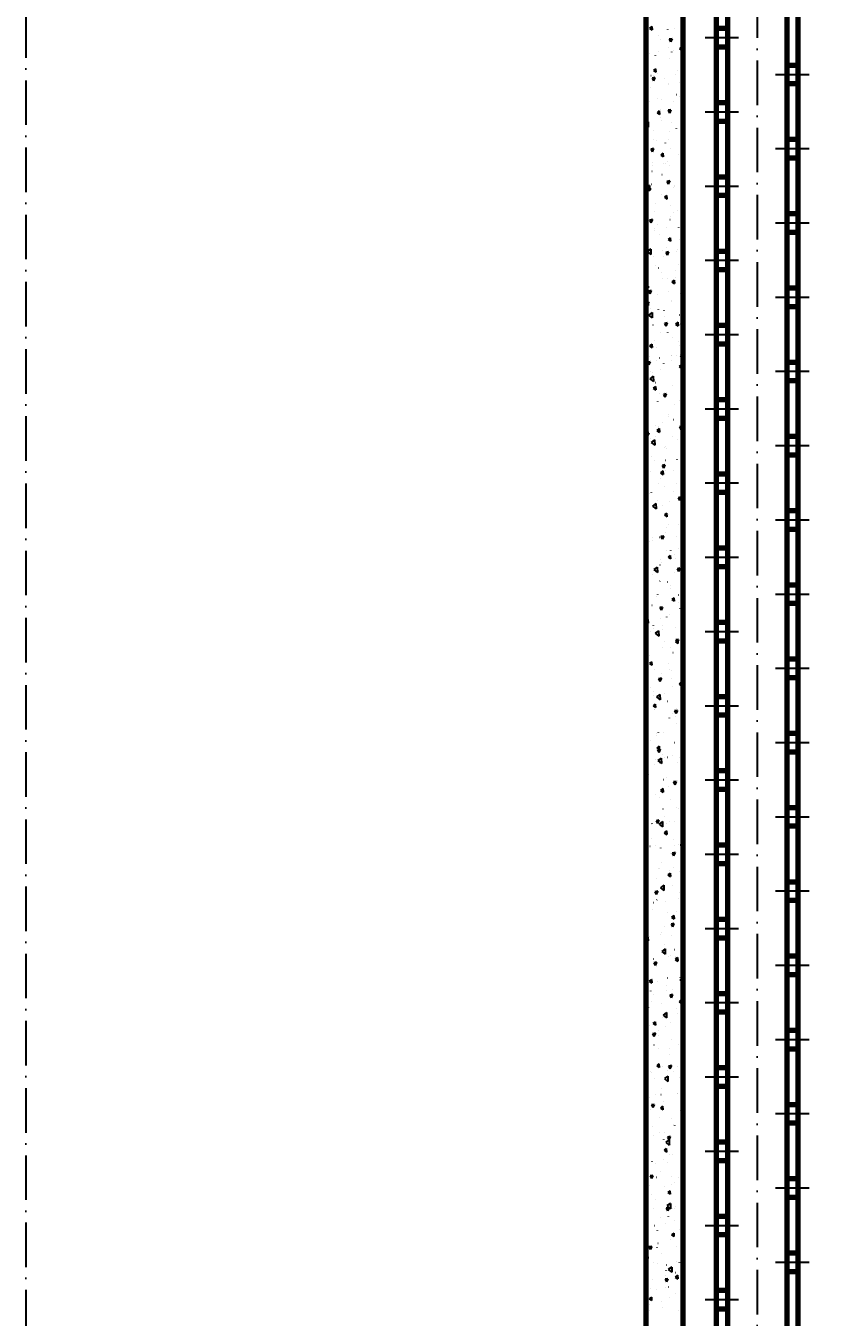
# Model space of a CAD drawing. Header units: millimetres. Extents: x 3722 to 10352, y -3393 to 2547.
# Drawn here: x 5014 to 5228, y 950.7 to 1298.6 of the extents above; entities that cross this region are included whole.
import ezdxf

# ---------------------------------------------------------------- set-up
doc = ezdxf.new("R2010")
doc.units = ezdxf.units.MM
doc.linetypes.add('ACAD_ISO10W100', pattern=[18, 12, -3, 0, -3])
doc.linetypes.add('EB_DASHDOT', pattern=[39, 30, -3, 3, -3])
for name, color, linetype, lineweight in [('CAXA0', 1, 'Continuous', 70), ('CAXA1', 2, 'ACAD_ISO10W100', 25), ('CAXA5', 4, 'Continuous', 25)]:
    doc.layers.add(name, color=color, linetype=linetype, lineweight=lineweight)
doc.styles.add('hzfs', font='simplex.shx', dxfattribs={"width": 0.7, "bigfont": 'hzfs.shx'})
doc.dimstyles.new('PVCAD$0', dxfattribs={"dimscale": 4, "dimtxt": 3, "dimasz": 3, "dimexe": 2, "dimexo": 1, "dimgap": 1, "dimtad": 1, "dimdec": 0, "dimzin": 0, "dimdsep": 46, "dimtxsty": 'hzfs', "dimcen": 2.5, "dimclrd": 4, "dimclre": 4, "dimadec": 0, "dimazin": 0, "dimtfac": 1, "dimtmove": 0, "dimatfit": 0, "dimfxl": 1, "dimarcsym": 0})

# ---------------------------------------------------------------- blocks, each defined once
blk = doc.blocks.new('CAXBLOCK338')
at = {"layer": 'CAXA0', "color": 0, "linetype": 'Continuous', "lineweight": 25}
for p, q in [((-589.83, 1478.85), (-589.84, 1478.84)), ((-588.2, 1480.74), (-588.79, 1480.25)), ((-588.79, 1480.25), (-588.12, 1479.8)), ((-588.65, 1479.81), (-588.66, 1479.81)), ((-588.2, 1480.74), (-588.12, 1479.8)), ((-583.99, 1479.89), (-583.99, 1479.88)), ((-582.06, 1480.1), (-582.07, 1480.1)), ((-589.39, 1477.71), (-589.4, 1477.71)), ((-586.28, 1478.4), (-586.29, 1478.4)), ((-585.95, 1477.34), (-585.95, 1477.33)), ((-583.75, 1475.12), (-583.75, 1475.11)), ((-582.75, 1477.43), (-583.49, 1477.28)), ((-583.49, 1477.28), (-583.13, 1476.56)), ((-582.75, 1477.43), (-583.13, 1476.56)), ((-580.2, 1475.24), (-580.79, 1474.75)), ((-580.2, 1475.24), (-580.12, 1474.29)), ((-580.16, 1477.37), (-580.17, 1477.36)), ((-579.94, 1477.73), (-579.94, 1477.72)), ((-589.57, 1472.2), (-589.85, 1472)), ((-589.57, 1472.2), (-589.54, 1470.77)), ((-588.91, 1473.48), (-588.91, 1473.47)), ((-587.33, 1472.88), (-587.33, 1472.86)), ((-586.4, 1473.96), (-586.41, 1473.96)), ((-583.42, 1472.07), (-583.44, 1472.07)), ((-582.9, 1473.87), (-582.91, 1473.86)), ((-582.26, 1474.14), (-582.28, 1474.14)), ((-580.79, 1474.75), (-580.12, 1474.29)), ((-589.85, 1471.02), (-589.54, 1470.77)), ((-587.21, 1469.36), (-587.79, 1468.87)), ((-587.79, 1468.87), (-587.12, 1468.41)), ((-587.21, 1469.36), (-587.12, 1468.41)), ((-581.28, 1468.92), (-581.28, 1468.91)), ((-589.79, 1464.88), (-589.8, 1464.87)), ((-588.42, 1467.48), (-588.43, 1467.47)), ((-587.4, 1466.99), (-588.14, 1466.84)), ((-588.14, 1466.84), (-587.78, 1466.12)), ((-587.83, 1467.44), (-587.84, 1467.43)), ((-587.4, 1466.99), (-587.78, 1466.12)), ((-586.6, 1468.01), (-586.62, 1468.01)), ((-584.86, 1466.67), (-584.86, 1466.66)), ((-583.78, 1465.27), (-583.79, 1465.26)), ((-583.73, 1465.03), (-583.75, 1465.03)), ((-581.82, 1467.83), (-581.83, 1467.82)), ((-580.62, 1465.72), (-580.63, 1465.72)), ((-588.44, 1464.43), (-588.45, 1464.41)), ((-586.74, 1461.41), (-586.75, 1461.4)), ((-581.6, 1462.28), (-581.61, 1462.28)), ((-580.73, 1461.8), (-580.74, 1461.79)), ((-588.73, 1460.44), (-588.74, 1460.44)), ((-586.21, 1457.97), (-586.79, 1457.48)), ((-586.21, 1457.97), (-586.13, 1457.02)), ((-585.96, 1458.32), (-585.96, 1458.31)), ((-585.62, 1461.13), (-585.63, 1461.13)), ((-583.07, 1458.29), (-583.82, 1458.15)), ((-583.82, 1458.15), (-583.45, 1457.42)), ((-583.07, 1458.29), (-583.46, 1457.42)), ((-582.38, 1460.57), (-582.38, 1460.55)), ((-589.22, 1455.06), (-589.85, 1454.6)), ((-589.54, 1456.07), (-589.55, 1456.06)), ((-589.22, 1455.06), (-589.19, 1453.63)), ((-586.79, 1457.48), (-586.13, 1457.02)), ((-585.94, 1456.14), (-585.95, 1456.14)), ((-585.67, 1455.38), (-585.67, 1455.37)), ((-582.77, 1454.8), (-582.78, 1454.79)), ((-579.87, 1454.59), (-579.88, 1454.58)), ((-589.85, 1454.15), (-589.19, 1453.63)), ((-587.63, 1452.82), (-587.63, 1452.81)), ((-583.46, 1452.35), (-583.46, 1452.33)), ((-581.62, 1453.21), (-581.63, 1453.2)), ((-587.72, 1447.85), (-588.47, 1447.7)), ((-588.46, 1447.7), (-588.1, 1446.98)), ((-587.72, 1447.85), (-588.1, 1446.98)), ((-587.76, 1450.21), (-587.77, 1450.2)), ((-587.04, 1450.1), (-587.04, 1450.09)), ((-584.58, 1449.35), (-584.59, 1449.34)), ((-583.69, 1450.29), (-583.71, 1450.29)), ((-583.07, 1447.76), (-583.09, 1447.76)), ((-579.96, 1448.45), (-579.97, 1448.45)), ((-588.03, 1444.16), (-588.04, 1444.16)), ((-585.22, 1446.59), (-585.8, 1446.1)), ((-585.8, 1446.1), (-585.13, 1445.64)), ((-585.22, 1446.59), (-585.13, 1445.64)), ((-584.96, 1443.86), (-584.97, 1443.86)), ((-584.57, 1443.9), (-584.57, 1443.88)), ((-583.9, 1444.34), (-583.91, 1444.34)), ((-580.99, 1446.14), (-580.99, 1446.13)), ((-589.51, 1442.92), (-589.52, 1442.91)), ((-588.15, 1441.65), (-588.16, 1441.64)), ((-588.07, 1443.17), (-588.08, 1443.17)), ((-585.46, 1440.76), (-585.47, 1440.75)), ((-583.5, 1443.31), (-583.51, 1443.3)), ((-588.86, 1437.92), (-589.79, 1437.24)), ((-589.78, 1437.24), (-588.83, 1436.49)), ((-588.86, 1437.92), (-588.83, 1436.49)), ((-588.42, 1436.9), (-588.43, 1436.89)), ((-588.23, 1438.2), (-588.25, 1438.2)), ((-583.39, 1439.15), (-584.14, 1439.01)), ((-584.14, 1439.01), (-583.78, 1438.28)), ((-583.39, 1439.15), (-583.78, 1438.28)), ((-582.42, 1437.29), (-582.42, 1437.28)), ((-582.11, 1437.52), (-582.12, 1437.52)), ((-582.09, 1437.79), (-582.09, 1437.78)), ((-585.67, 1435.54), (-585.67, 1435.53)), ((-584.22, 1435.2), (-584.8, 1434.71)), ((-584.8, 1434.71), (-584.13, 1434.25)), ((-584.22, 1435.2), (-584.14, 1434.25)), ((-589.25, 1433.29), (-589.26, 1433.28)), ((-587.35, 1430.86), (-587.36, 1430.85)), ((-587.1, 1432.93), (-587.12, 1432.93)), ((-583.23, 1432.47), (-583.25, 1432.47)), ((-582.42, 1430.49), (-582.43, 1430.49)), ((-581.34, 1431.25), (-581.35, 1431.24)), ((-589.31, 1428.3), (-589.32, 1428.29)), ((-588.04, 1428.71), (-588.79, 1428.57)), ((-588.79, 1428.57), (-588.43, 1427.84)), ((-588.04, 1428.71), (-588.43, 1427.84)), ((-586.75, 1427.32), (-586.75, 1427.31)), ((-584.3, 1426.59), (-584.31, 1426.58)), ((-583.3, 1428.69), (-583.31, 1428.68)), ((-583.17, 1429.57), (-583.17, 1429.56)), ((-580.99, 1426.63), (-581, 1426.62)), ((-587.57, 1426.34), (-587.58, 1426.34)), ((-587.41, 1425.9), (-587.42, 1425.89)), ((-586.26, 1424.83), (-586.27, 1424.82)), ((-583.22, 1423.81), (-583.81, 1423.32)), ((-583.81, 1423.32), (-583.14, 1422.86)), ((-583.22, 1423.81), (-583.14, 1422.86)), ((-580.7, 1423.37), (-580.7, 1423.35)), ((-580.25, 1425.22), (-580.26, 1425.21)), ((-588.51, 1420.78), (-589.43, 1420.1)), ((-589.43, 1420.1), (-588.48, 1419.35)), ((-589.3, 1422), (-589.31, 1421.99)), ((-588.51, 1420.78), (-588.48, 1419.35)), ((-585.32, 1420.49), (-585.34, 1420.49)), ((-583.71, 1420.01), (-584.46, 1419.87)), ((-584.46, 1419.87), (-584.1, 1419.14)), ((-584.28, 1421.12), (-584.28, 1421.11)), ((-583.71, 1420.01), (-584.1, 1419.14)), ((-581.45, 1420.25), (-581.46, 1420.25)), ((-581.19, 1420.67), (-581.2, 1420.67)), ((-587.87, 1418.87), (-587.87, 1418.86)), ((-587.15, 1416.24), (-587.15, 1416.23)), ((-585.19, 1418.8), (-585.19, 1418.79)), ((-581.14, 1416.63), (-581.14, 1416.62)), ((-589.66, 1414.35), (-589.68, 1414.35)), ((-586.44, 1415.66), (-586.46, 1415.66)), ((-585.53, 1414.53), (-585.54, 1414.53)), ((-585.38, 1412.76), (-585.38, 1412.75)), ((-584.1, 1412.77), (-584.11, 1412.76)), ((-581.8, 1415.01), (-581.8, 1415)), ((-581.76, 1413.22), (-581.77, 1413.21)), ((-588.36, 1409.57), (-589.11, 1409.43)), ((-589.11, 1409.43), (-588.75, 1408.7)), ((-588.96, 1410.52), (-588.97, 1410.5)), ((-588.36, 1409.57), (-588.75, 1408.7)), ((-583.64, 1409.32), (-583.65, 1409.31)), ((-582.23, 1412.43), (-582.81, 1411.94)), ((-582.81, 1411.94), (-582.14, 1411.48)), ((-582.23, 1412.43), (-582.14, 1411.48)), ((-579.85, 1411.23), (-580.13, 1411.17)), ((-580.13, 1411.17), (-579.85, 1410.6)), ((-589.23, 1406.55), (-589.81, 1406.06)), ((-589.81, 1406.06), (-589.15, 1405.6)), ((-589.23, 1406.55), (-589.15, 1405.6)), ((-589.03, 1406.34), (-589.04, 1406.33)), ((-586.75, 1408.63), (-586.77, 1408.62)), ((-583.02, 1406.73), (-583.03, 1406.72)), ((-582.88, 1406.79), (-582.88, 1406.78)), ((-580.53, 1408.81), (-580.54, 1408.8)), ((-588.15, 1403.64), (-589.08, 1402.96)), ((-589.08, 1402.96), (-588.12, 1402.21)), ((-588.64, 1404.72), (-588.65, 1404.72)), ((-588.15, 1403.64), (-588.12, 1402.21)), ((-586.46, 1404.54), (-586.46, 1404.53)), ((-584.98, 1404.18), (-584.99, 1404.17)), ((-584.86, 1402.67), (-584.88, 1402.67)), ((-580.79, 1402.98), (-580.8, 1402.98)), ((-587.94, 1400.32), (-587.95, 1400.31)), ((-584.03, 1400.87), (-584.78, 1400.73)), ((-584.78, 1400.73), (-584.42, 1400)), ((-584.03, 1400.87), (-584.42, 1400)), ((-581.93, 1400.71), (-581.94, 1400.7)), ((-581.23, 1401.04), (-581.81, 1400.55)), ((-581.81, 1400.55), (-581.15, 1400.09)), ((-581.23, 1401.04), (-581.15, 1400.09)), ((-580.41, 1400.59), (-580.41, 1400.58)), ((-589.2, 1396.53), (-589.22, 1396.53)), ((-588.23, 1395.16), (-588.82, 1394.67)), ((-588.23, 1395.16), (-588.15, 1394.21)), ((-587.58, 1396.09), (-587.58, 1396.08)), ((-585.78, 1398.39), (-585.8, 1398.39)), ((-583.99, 1398.34), (-583.99, 1398.33)), ((-582.62, 1396.82), (-582.63, 1396.82)), ((-581.1, 1395.94), (-581.11, 1395.94)), ((-588.83, 1391.73), (-588.83, 1391.72)), ((-588.82, 1394.67), (-588.15, 1394.21)), ((-586.87, 1394.28), (-586.87, 1394.27)), ((-582.98, 1392.04), (-582.99, 1392.04)), ((-582.82, 1392.11), (-582.83, 1392.1)), ((-581.51, 1392.23), (-581.51, 1392.22)), ((-580.86, 1394.67), (-580.87, 1394.66)), ((-579.85, 1392.15), (-580.46, 1392.03)), ((-580.45, 1392.03), (-580.09, 1391.31)), ((-579.85, 1391.87), (-580.09, 1391.31)), ((-588.68, 1390.43), (-589.43, 1390.29)), ((-589.43, 1390.29), (-589.07, 1389.56)), ((-588.68, 1390.43), (-589.07, 1389.56)), ((-586.96, 1390.68), (-586.97, 1390.68)), ((-586.09, 1391.35), (-586.11, 1391.35)), ((-585.78, 1388.26), (-585.79, 1388.24)), ((-585.09, 1389.99), (-585.09, 1389.97)), ((-582.82, 1390.86), (-582.83, 1390.86)), ((-580.23, 1389.65), (-580.82, 1389.16)), ((-580.82, 1389.16), (-580.15, 1388.7)), ((-580.23, 1389.65), (-580.15, 1388.7)), ((-587.8, 1386.5), (-588.72, 1385.82)), ((-588.72, 1385.82), (-587.77, 1385.07)), ((-588.68, 1387.74), (-588.68, 1387.73)), ((-587.98, 1387.45), (-587.99, 1387.45)), ((-587.8, 1386.5), (-587.77, 1385.07)), ((-587.16, 1384.73), (-587.17, 1384.73)), ((-580.13, 1385.71), (-580.14, 1385.71)), ((-587.24, 1383.77), (-587.82, 1383.29)), ((-587.82, 1383.29), (-587.15, 1382.83)), ((-587.24, 1383.77), (-587.16, 1382.83)), ((-586.17, 1381.76), (-586.18, 1381.75)), ((-584.36, 1381.74), (-585.1, 1381.59)), ((-585.1, 1381.59), (-584.74, 1380.87)), ((-584.36, 1381.74), (-584.74, 1380.87)), ((-584.7, 1382.22), (-584.71, 1382.21)), ((-582.59, 1384.01), (-582.59, 1384)), ((-589.76, 1379.52), (-589.76, 1379.5)), ((-586.66, 1379.66), (-586.67, 1379.65)), ((-585.13, 1381.12), (-585.14, 1381.11)), ((-582.16, 1379), (-582.17, 1379)), ((-580.66, 1380.05), (-580.66, 1380.04)), ((-580.44, 1378.67), (-580.45, 1378.67)), ((-580.12, 1377.81), (-580.12, 1377.8)), ((-589.62, 1375.8), (-589.63, 1375.79)), ((-583.7, 1375.56), (-583.7, 1375.55)), ((-583.62, 1376.19), (-583.62, 1376.18)), ((-582.32, 1374.77), (-582.34, 1374.77)), ((-589.01, 1371.29), (-589.75, 1371.15)), ((-589.75, 1371.15), (-589.39, 1370.42)), ((-589.01, 1371.29), (-589.39, 1370.42)), ((-587.29, 1373.32), (-587.29, 1373.3)), ((-586.24, 1372.39), (-586.83, 1371.9)), ((-586.83, 1371.9), (-586.16, 1371.44)), ((-586.5, 1372.86), (-586.51, 1372.86)), ((-586.24, 1372.39), (-586.16, 1371.44)), ((-585.44, 1374.08), (-585.45, 1374.08)), ((-580.03, 1373.04), (-580.78, 1372.89)), ((-580.78, 1372.89), (-580.42, 1372.17)), ((-580.03, 1373.04), (-580.42, 1372.17)), ((-579.91, 1373.15), (-579.92, 1373.15)), ((-588.55, 1369.76), (-588.56, 1369.75)), ((-587.45, 1369.35), (-588.37, 1368.68)), ((-588.37, 1368.68), (-587.41, 1367.93)), ((-587.45, 1369.35), (-587.42, 1367.93)), ((-587.32, 1370.18), (-587.33, 1370.18)), ((-584.5, 1367.6), (-584.51, 1367.59)), ((-582.54, 1370.15), (-582.55, 1370.14)), ((-581.22, 1369.46), (-581.22, 1369.44)), ((-588.39, 1364.96), (-588.39, 1364.95)), ((-584.8, 1367.21), (-584.8, 1367.2)), ((-584.47, 1363.85), (-584.48, 1363.84)), ((-584.25, 1367.02), (-584.26, 1367.02)), ((-581.45, 1364.13), (-581.46, 1364.12)), ((-580.11, 1367.2), (-580.13, 1367.2)), ((-588.59, 1360.88), (-588.6, 1360.88)), ((-587.46, 1363.74), (-587.47, 1363.73)), ((-585.25, 1361), (-585.83, 1360.51)), ((-585.83, 1360.51), (-585.16, 1360.05)), ((-584.68, 1362.6), (-585.43, 1362.45)), ((-585.43, 1362.45), (-585.06, 1361.73)), ((-585.25, 1361), (-585.16, 1360.05)), ((-584.68, 1362.6), (-585.07, 1361.73)), ((-584.45, 1361.06), (-584.46, 1361.06)), ((-582.3, 1361.23), (-582.3, 1361.22)), ((-589.46, 1359.25), (-589.48, 1359.25)), ((-586.39, 1357.7), (-586.39, 1357.69)), ((-585.88, 1358.99), (-585.89, 1358.97)), ((-581.66, 1357.5), (-581.68, 1357.5)), ((-580.38, 1358.09), (-580.38, 1358.08)), ((-589.47, 1356.74), (-589.47, 1356.73)), ((-588.79, 1354.92), (-588.8, 1354.92)), ((-588.35, 1355.15), (-588.35, 1355.14)), ((-584.78, 1356.81), (-584.79, 1356.81)), ((-582.34, 1355.53), (-582.34, 1355.52)), ((-580.35, 1353.9), (-581.1, 1353.75)), ((-581.1, 1353.75), (-580.74, 1353.03)), ((-580.35, 1353.9), (-580.74, 1353.03)), ((-589.33, 1352.15), (-589.85, 1352.05)), ((-589.85, 1351.55), (-589.71, 1351.28)), ((-589.77, 1352.22), (-589.78, 1352.22)), ((-589.33, 1352.15), (-589.71, 1351.28)), ((-587.09, 1352.21), (-588.01, 1351.54)), ((-588.01, 1351.54), (-587.06, 1350.78)), ((-587.09, 1352.21), (-587.06, 1350.78)), ((-587, 1350.54), (-587, 1350.53)), ((-586.66, 1352.91), (-586.67, 1352.91)), ((-585.3, 1351.68), (-585.31, 1351.67)), ((-583.41, 1352.79), (-583.41, 1352.77)), ((-584.25, 1349.62), (-584.83, 1349.13)), ((-584.83, 1349.13), (-584.17, 1348.67)), ((-584.25, 1349.62), (-584.17, 1348.67)), ((-583.81, 1346.57), (-583.82, 1346.57)), ((-583.79, 1349.2), (-583.8, 1349.2)), ((-580.93, 1346.68), (-580.93, 1346.67)), ((-588.13, 1343.06), (-588.14, 1343.06)), ((-586.18, 1343.08), (-586.19, 1343.07)), ((-585, 1343.46), (-585.75, 1343.31)), ((-585.75, 1343.31), (-585.39, 1342.59)), ((-585, 1343.46), (-585.39, 1342.59)), ((-584.51, 1344.43), (-584.51, 1344.42)), ((-584.22, 1345.64), (-584.23, 1345.63)), ((-581.54, 1343.35), (-581.56, 1343.35)), ((-580.17, 1343.47), (-580.18, 1343.46)), ((-588.8, 1341.98), (-588.82, 1341.98)), ((-588.1, 1342.18), (-588.1, 1342.17)), ((-584.12, 1339.54), (-584.13, 1339.53)), ((-583.13, 1339.61), (-583.14, 1339.6)), ((-581, 1340.23), (-581.02, 1340.22)), ((-589.14, 1339.22), (-589.15, 1339.21)), ((-585.88, 1337.21), (-585.89, 1337.21)), ((-585.59, 1336.21), (-585.6, 1336.2)), ((-583.25, 1338.23), (-583.84, 1337.74)), ((-583.84, 1337.74), (-583.17, 1337.28)), ((-583.25, 1338.23), (-583.17, 1337.28)), ((-582.01, 1338.46), (-582.01, 1338.44)), ((-581.74, 1337.39), (-581.76, 1337.39)), ((-589.65, 1333.02), (-589.85, 1332.57)), ((-589.65, 1333.02), (-589.85, 1332.98)), ((-589.18, 1333.96), (-589.18, 1333.95)), ((-589.11, 1334.95), (-589.13, 1334.94)), ((-588.07, 1333.18), (-588.07, 1333.17)), ((-586.74, 1335.07), (-587.66, 1334.4)), ((-587.66, 1334.4), (-586.71, 1333.64)), ((-586.74, 1335.07), (-586.71, 1333.64)), ((-586, 1335.64), (-586.01, 1335.63)), ((-582.06, 1333.57), (-582.07, 1333.56)), ((-580.67, 1334.76), (-581.42, 1334.62)), ((-581.42, 1334.62), (-581.06, 1333.89)), ((-580.67, 1334.76), (-581.06, 1333.89)), ((-586.08, 1331.26), (-586.1, 1331.25)), ((-584.02, 1331.02), (-584.03, 1331.01)), ((-583.15, 1329.3), (-583.16, 1329.3)), ((-583.12, 1330.01), (-583.12, 1330)), ((-586.98, 1327.16), (-586.99, 1327.15)), ((-586.71, 1327.76), (-586.71, 1327.75)), ((-582.26, 1326.84), (-582.84, 1326.35)), ((-582.84, 1326.35), (-582.17, 1325.89)), ((-582.26, 1326.84), (-582.17, 1325.89)), ((-581.08, 1325.53), (-581.1, 1325.53)), ((-580.97, 1327.55), (-580.98, 1327.54)), ((-588.15, 1324.71), (-588.16, 1324.71)), ((-585.32, 1324.32), (-586.07, 1324.17)), ((-586.07, 1324.17), (-585.71, 1323.45)), ((-585.32, 1324.32), (-585.71, 1323.45)), ((-583.46, 1322.27), (-583.47, 1322.26)), ((-580.64, 1323.9), (-580.64, 1323.89)), ((-580.35, 1322.96), (-580.36, 1322.95)), ((-589.26, 1320.96), (-589.85, 1320.47)), ((-589.85, 1320.47), (-589.18, 1320.02)), ((-589.26, 1320.96), (-589.18, 1320.02)), ((-587.86, 1318.57), (-587.87, 1318.56)), ((-587.81, 1319.41), (-587.81, 1319.39)), ((-585.9, 1321.12), (-585.91, 1321.11)), ((-585.42, 1319.39), (-585.43, 1319.39)), ((-584.22, 1321.65), (-584.22, 1321.64)), ((-581.86, 1318.95), (-581.86, 1318.94)), ((-579.9, 1321.51), (-579.9, 1321.5)), ((-588.45, 1317.67), (-588.47, 1317.67)), ((-586.38, 1317.93), (-587.3, 1317.26)), ((-587.3, 1317.26), (-586.35, 1316.5)), ((-586.38, 1317.93), (-586.35, 1316.5)), ((-585.34, 1318.36), (-585.35, 1318.36)), ((-584.82, 1315.1), (-584.82, 1315.09)), ((-581.26, 1315.46), (-581.85, 1314.97)), ((-581, 1315.62), (-581.74, 1315.48)), ((-581.74, 1315.48), (-581.38, 1314.75)), ((-581.72, 1315.68), (-581.72, 1315.67)), ((-581, 1315.62), (-581.38, 1314.75)), ((-581.26, 1315.46), (-581.18, 1314.51)), ((-589.76, 1313.25), (-589.77, 1313.25)), ((-585.31, 1313.43), (-585.31, 1313.42)), ((-583.17, 1313.54), (-583.19, 1313.54)), ((-582.49, 1312.03), (-582.5, 1312.03)), ((-581.84, 1314.97), (-581.18, 1314.51)), ((-589.75, 1308.67), (-589.76, 1308.66)), ((-588.89, 1311.18), (-588.89, 1311.17)), ((-588.27, 1309.58), (-588.85, 1309.09)), ((-588.85, 1309.09), (-588.18, 1308.63)), ((-588.27, 1309.58), (-588.18, 1308.63)), ((-583.74, 1309.06), (-583.75, 1309.05)), ((-587.51, 1307.41), (-587.52, 1307.41)), ((-587.49, 1307.44), (-587.5, 1307.43)), ((-586.42, 1304.98), (-586.42, 1304.97)), ((-585.64, 1305.18), (-586.39, 1305.03)), ((-586.39, 1305.03), (-586.03, 1304.31)), ((-585.64, 1305.18), (-586.03, 1304.31)), ((-585.7, 1306.5), (-585.71, 1306.49)), ((-583.38, 1307.59), (-583.39, 1307.59)), ((-582.83, 1307.23), (-582.84, 1307.22)), ((-582.8, 1304.99), (-582.81, 1304.99)), ((-588.66, 1302.64), (-588.67, 1302.63)), ((-587.71, 1301.45), (-587.73, 1301.45)), ((-582.65, 1303.03), (-582.66, 1303.02)), ((-580.27, 1304.07), (-580.85, 1303.58)), ((-580.85, 1303.58), (-580.18, 1303.12)), ((-580.27, 1304.07), (-580.18, 1303.12)), ((-587.27, 1298.19), (-587.85, 1297.7)), ((-587.85, 1297.7), (-587.19, 1297.24)), ((-587.8, 1300.4), (-587.81, 1300.4)), ((-587.27, 1298.19), (-587.19, 1297.24)), ((-586.03, 1300.79), (-586.95, 1300.11)), ((-586.95, 1300.11), (-586, 1299.36)), ((-586.03, 1300.79), (-586, 1299.36)), ((-584.68, 1301.09), (-584.7, 1301.09)), ((-583.93, 1298.88), (-583.94, 1298.86)), ((-580.35, 1301.12), (-580.35, 1301.11)), ((-589.68, 1296.5), (-589.69, 1296.5)), ((-587.59, 1296.6), (-587.59, 1296.59)), ((-587.52, 1296.63), (-587.52, 1296.62)), ((-583.54, 1294.44), (-583.54, 1294.43)), ((-582.71, 1295.72), (-582.73, 1295.72)), ((-581.32, 1296.48), (-582.07, 1296.34)), ((-582.06, 1296.34), (-581.7, 1295.61)), ((-581.83, 1294.76), (-581.84, 1294.75)), ((-581.32, 1296.48), (-581.7, 1295.61)), ((-581.58, 1296.99), (-581.58, 1296.98)), ((-589.55, 1294.05), (-589.55, 1294.04)), ((-581.43, 1292.9), (-581.43, 1292.89)), ((-580.49, 1290.97), (-580.5, 1290.96)), ((-588.6, 1288.41), (-588.6, 1288.39)), ((-587.05, 1289.59), (-587.06, 1289.59)), ((-586.83, 1290.17), (-586.84, 1290.16)), ((-586.5, 1290.58), (-586.51, 1290.57)), ((-585.02, 1290.65), (-585.02, 1290.64)), ((-582.14, 1287.72), (-582.15, 1287.72)), ((-580.47, 1289.87), (-580.48, 1289.87)), ((-586.27, 1286.81), (-586.86, 1286.32)), ((-586.86, 1286.32), (-586.19, 1285.86)), ((-585.97, 1286.04), (-586.71, 1285.9)), ((-586.71, 1285.9), (-586.35, 1285.17)), ((-585.97, 1286.04), (-586.35, 1285.17)), ((-586.27, 1286.81), (-586.19, 1285.86)), ((-585.42, 1284.54), (-585.43, 1284.53)), ((-584.02, 1283.82), (-584.04, 1283.82)), ((-582.54, 1284.45), (-582.55, 1284.44)), ((-580.67, 1283.92), (-580.68, 1283.92)), ((-587.38, 1281.99), (-587.39, 1281.98)), ((-587.14, 1283.13), (-587.15, 1283.13)), ((-585.67, 1283.65), (-586.6, 1282.97)), ((-586.59, 1282.97), (-585.64, 1282.22)), ((-586.13, 1282.21), (-586.13, 1282.19)), ((-585.67, 1283.65), (-585.64, 1282.22)), ((-584.81, 1283.74), (-584.82, 1283.74)), ((-581.37, 1282.37), (-581.38, 1282.36)), ((-589.71, 1279.96), (-589.71, 1279.94)), ((-589.14, 1277.6), (-589.16, 1277.6)), ((-589.02, 1279.23), (-589.03, 1279.23)), ((-585.01, 1277.78), (-585.02, 1277.78)), ((-584.33, 1278.52), (-584.34, 1278.51)), ((-581.64, 1277.34), (-582.39, 1277.2)), ((-582.39, 1277.2), (-582.03, 1276.47)), ((-581.64, 1277.34), (-582.03, 1276.47)), ((-581.17, 1277.48), (-581.18, 1277.48)), ((-580.06, 1278.35), (-580.06, 1278.33)), ((-587.23, 1273.85), (-587.23, 1273.84)), ((-585.28, 1275.42), (-585.86, 1274.93)), ((-585.86, 1274.93), (-585.19, 1274.47)), ((-585.28, 1275.42), (-585.19, 1274.47)), ((-583.64, 1276.1), (-583.65, 1276.09)), ((-589.35, 1271.65), (-589.36, 1271.65)), ((-589.27, 1272.09), (-589.27, 1272.08)), ((-586.17, 1272.89), (-586.18, 1272.89)), ((-585.22, 1269.92), (-585.23, 1269.91)), ((-583.26, 1272.48), (-583.27, 1272.47)), ((-581.48, 1270.45), (-581.49, 1270.45)), ((-581.14, 1270.12), (-581.14, 1270.11)), ((-580.01, 1272.05), (-580.02, 1272.05)), ((-586.29, 1266.9), (-587.04, 1266.76)), ((-587.04, 1266.76), (-586.67, 1266.03)), ((-586.29, 1266.9), (-586.68, 1266.03)), ((-585.32, 1266.51), (-586.24, 1265.83)), ((-585.32, 1266.51), (-585.29, 1265.08)), ((-584.73, 1267.88), (-584.73, 1267.86)), ((-583.37, 1266.55), (-583.38, 1266.54)), ((-582.17, 1266.45), (-582.18, 1266.44)), ((-588.31, 1265.63), (-588.31, 1265.62)), ((-588.18, 1266.06), (-588.19, 1266.05)), ((-586.48, 1265.86), (-586.49, 1265.85)), ((-586.24, 1265.83), (-585.29, 1265.08)), ((-584.28, 1264.03), (-584.87, 1263.54)), ((-584.86, 1263.54), (-584.2, 1263.08)), ((-584.35, 1265.92), (-584.36, 1265.92)), ((-584.28, 1264.03), (-584.2, 1263.08)), ((-588.68, 1259.78), (-588.7, 1259.78)), ((-588.36, 1261.96), (-588.37, 1261.95)), ((-587.1, 1260.02), (-587.11, 1260.01)), ((-585.84, 1259.43), (-585.84, 1259.41)), ((-582.25, 1261.67), (-582.26, 1261.66)), ((-582.1, 1260.07), (-582.11, 1260.07)), ((-581.1, 1260.41), (-581.1, 1260.4)), ((-580.51, 1260.21), (-580.53, 1260.21)), ((-589.42, 1257.18), (-589.42, 1257.17)), ((-589.06, 1257.47), (-589.07, 1257.46)), ((-583.06, 1257.86), (-583.06, 1257.85)), ((-581.96, 1258.21), (-582.71, 1258.06)), ((-582.71, 1258.06), (-582.35, 1257.34)), ((-581.96, 1258.21), (-582.35, 1257.34)), ((-586.44, 1253.93), (-586.45, 1253.93)), ((-586.02, 1254), (-586.02, 1253.99)), ((-585.51, 1255.62), (-585.52, 1255.62)), ((-583.29, 1252.65), (-583.87, 1252.16)), ((-583.35, 1253.32), (-583.36, 1253.31)), ((-583.29, 1252.65), (-583.2, 1251.7)), ((-582.3, 1254.11), (-582.31, 1254.11)), ((-580.82, 1253.18), (-580.83, 1253.17)), ((-580.01, 1254.39), (-580.02, 1254.38)), ((-586.94, 1251.07), (-586.94, 1251.06)), ((-584.96, 1249.36), (-585.89, 1248.69)), ((-584.96, 1249.36), (-584.94, 1247.94)), ((-583.87, 1252.16), (-583.2, 1251.7)), ((-582.71, 1249.28), (-582.72, 1249.27)), ((-586.61, 1247.76), (-587.36, 1247.62)), ((-587.36, 1247.62), (-587, 1246.89)), ((-586.61, 1247.76), (-587, 1246.89)), ((-586.64, 1247.98), (-586.65, 1247.98)), ((-585.89, 1248.69), (-584.93, 1247.94)), ((-585.82, 1248.59), (-585.83, 1248.58)), ((-584.94, 1247.96), (-584.95, 1247.95)), ((-580.89, 1245.8), (-580.9, 1245.79)), ((-580.85, 1247.35), (-580.85, 1247.33)), ((-588.02, 1242.85), (-588.02, 1242.84)), ((-587.7, 1244.68), (-587.72, 1244.68)), ((-586.9, 1245.41), (-586.91, 1245.4)), ((-584.44, 1245.1), (-584.44, 1245.09)), ((-581.64, 1242.25), (-581.65, 1242.25)), ((-579.85, 1242.94), (-579.87, 1242.94)), ((-583.85, 1241.94), (-583.86, 1241.93)), ((-582.28, 1239.07), (-583.03, 1238.92)), ((-583.03, 1238.92), (-582.67, 1238.2)), ((-582.29, 1241.26), (-582.87, 1240.77)), ((-582.87, 1240.77), (-582.21, 1240.31)), ((-582.28, 1239.07), (-582.67, 1238.2)), ((-582.29, 1241.26), (-582.21, 1240.31)), ((-581.97, 1238.9), (-581.97, 1238.88)), ((-589.29, 1235.38), (-589.85, 1234.92)), ((-589.29, 1235.38), (-589.21, 1234.43)), ((-588.79, 1235.51), (-588.79, 1235.5)), ((-585.98, 1236.11), (-585.99, 1236.11)), ((-585.55, 1236.65), (-585.55, 1236.64)), ((-584.85, 1238.35), (-584.86, 1238.35)), ((-582.78, 1235.9), (-582.78, 1235.89)), ((-580.16, 1235.9), (-580.18, 1235.9)), ((-589.85, 1234.87), (-589.21, 1234.43)), ((-589.13, 1234.4), (-589.13, 1234.39)), ((-584.61, 1232.22), (-585.53, 1231.55)), ((-584.74, 1233.34), (-584.74, 1233.33)), ((-584.61, 1232.22), (-584.58, 1230.79)), ((-582.05, 1232), (-582.06, 1232)), ((-587.7, 1229.48), (-587.71, 1229.47)), ((-586.93, 1228.62), (-587.68, 1228.48)), ((-587.68, 1228.48), (-587.32, 1227.75)), ((-586.93, 1228.62), (-587.32, 1227.75)), ((-586.65, 1228.3), (-586.65, 1228.28)), ((-585.53, 1231.55), (-584.58, 1230.79)), ((-585.16, 1231.31), (-585.17, 1231.31)), ((-583.73, 1230.26), (-583.74, 1230.26)), ((-583.06, 1230.54), (-583.07, 1230.53)), ((-581.29, 1229.87), (-581.88, 1229.38)), ((-581.88, 1229.38), (-581.21, 1228.92)), ((-581.69, 1229.87), (-581.7, 1229.86)), ((-581.29, 1229.87), (-581.21, 1228.92)), ((-587.04, 1227.41), (-587.06, 1227.41)), ((-588.3, 1224), (-588.88, 1223.51)), ((-588.88, 1223.51), (-588.21, 1223.05)), ((-588.3, 1224), (-588.21, 1223.05)), ((-588.07, 1224.13), (-588.08, 1224.13)), ((-586.62, 1223.44), (-586.63, 1223.43)), ((-584.15, 1222.32), (-584.15, 1222.31)), ((-583.93, 1224.31), (-583.94, 1224.31)), ((-582.57, 1221.28), (-582.58, 1221.27)), ((-580.61, 1223.83), (-580.62, 1223.82)), ((-580.56, 1224.57), (-580.56, 1224.56)), ((-588.58, 1220.89), (-588.59, 1220.88)), ((-588.27, 1218.17), (-588.28, 1218.17)), ((-587.73, 1220.07), (-587.73, 1220.06)), ((-584.19, 1221.08), (-584.2, 1221.07)), ((-582.61, 1219.93), (-583.35, 1219.78)), ((-583.35, 1219.78), (-582.99, 1219.06)), ((-582.61, 1219.93), (-582.99, 1219.06)), ((-580.3, 1218.49), (-580.88, 1218)), ((-580.88, 1218), (-580.21, 1217.54)), ((-580.3, 1218.49), (-580.21, 1217.54)), ((-589.19, 1216.49), (-589.2, 1216.48)), ((-585.53, 1217.42), (-585.54, 1217.41)), ((-584.26, 1215.08), (-585.18, 1214.41)), ((-585.18, 1214.41), (-584.23, 1213.65)), ((-584.26, 1215.08), (-584.23, 1213.65)), ((-581.68, 1216.12), (-581.68, 1216.11)), ((-581.39, 1214.73), (-581.4, 1214.73)), ((-588.84, 1211.62), (-588.85, 1211.61)), ((-587.3, 1212.61), (-587.89, 1212.12)), ((-587.88, 1212.12), (-587.22, 1211.66)), ((-587.3, 1212.61), (-587.22, 1211.66)), ((-585.26, 1213.87), (-585.26, 1213.86)), ((-584.5, 1214.04), (-584.51, 1214.04)), ((-584.46, 1211.38), (-584.47, 1211.37)), ((-583.27, 1212.44), (-583.28, 1212.44)), ((-589.5, 1209.45), (-589.51, 1209.45)), ((-587.25, 1209.49), (-588, 1209.34)), ((-588, 1209.34), (-587.64, 1208.62)), ((-587.25, 1209.49), (-587.64, 1208.62)), ((-586.42, 1208.83), (-586.43, 1208.82)), ((-586.38, 1210.14), (-586.4, 1210.14)), ((-582.78, 1207.77), (-582.78, 1207.75)), ((-580.41, 1209.22), (-580.42, 1209.21)), ((-589.38, 1204.97), (-589.39, 1204.96)), ((-587.61, 1206.31), (-587.62, 1206.31)), ((-586.36, 1205.52), (-586.36, 1205.51)), ((-583.53, 1203.81), (-583.54, 1203.8)), ((-583.37, 1205.36), (-583.38, 1205.35)), ((-581.02, 1206.6), (-581.04, 1206.59)), ((-579.85, 1206.64), (-579.88, 1206.61)), ((-579.88, 1206.61), (-579.85, 1206.58)), ((-586.31, 1201.22), (-586.89, 1200.73)), ((-586.89, 1200.73), (-586.22, 1200.27)), ((-586.31, 1201.22), (-586.22, 1200.27)), ((-585.36, 1200.46), (-585.37, 1200.46)), ((-582.93, 1200.79), (-583.68, 1200.64)), ((-583.67, 1200.64), (-583.31, 1199.92)), ((-582.93, 1200.79), (-583.31, 1199.92)), ((-581.23, 1200.64), (-581.24, 1200.64)), ((-580.27, 1201.79), (-580.28, 1201.78)), ((-588.53, 1199.21), (-588.54, 1199.21)), ((-588.3, 1198.93), (-588.31, 1198.92)), ((-587.44, 1197.3), (-587.44, 1197.28)), ((-583.9, 1197.94), (-584.82, 1197.27)), ((-584.82, 1197.27), (-583.87, 1196.51)), ((-583.9, 1197.94), (-583.87, 1196.51)), ((-583.86, 1199.54), (-583.86, 1199.53)), ((-582.3, 1199.32), (-582.3, 1199.31)), ((-580.73, 1197.46), (-580.74, 1197.46)), ((-589.7, 1194.32), (-589.71, 1194.32)), ((-585.56, 1194.5), (-585.58, 1194.5)), ((-584.26, 1196.76), (-584.26, 1196.75)), ((-583.84, 1196.77), (-583.85, 1196.77)), ((-581.39, 1193.34), (-581.39, 1193.33)), ((-588.84, 1192.18), (-588.85, 1192.18)), ((-587.58, 1190.35), (-588.32, 1190.2)), ((-588.32, 1190.2), (-587.96, 1189.48)), ((-587.58, 1190.35), (-587.96, 1189.48)), ((-587.22, 1192.9), (-587.22, 1192.89)), ((-585.73, 1192.87), (-585.74, 1192.87)), ((-584.97, 1191.09), (-584.97, 1191.08)), ((-581.21, 1193.29), (-581.22, 1193.28)), ((-588.55, 1188.85), (-588.56, 1188.83)), ((-586.14, 1186.86), (-586.15, 1186.85)), ((-585.31, 1189.84), (-585.89, 1189.35)), ((-585.89, 1189.35), (-585.23, 1188.89)), ((-585.31, 1189.84), (-585.23, 1188.89)), ((-582.87, 1186.53), (-582.89, 1186.53)), ((-580.56, 1188.77), (-580.58, 1188.77)), ((-580.13, 1187.25), (-580.14, 1187.24)), ((-588.1, 1184.31), (-588.11, 1184.3)), ((-582.49, 1184.99), (-582.49, 1184.97)), ((-582.09, 1184.7), (-582.1, 1184.69)), ((-589.65, 1180.49), (-589.66, 1180.48)), ((-587.87, 1181.94), (-587.88, 1181.94)), ((-586.07, 1182.74), (-586.07, 1182.73)), ((-585.05, 1180.84), (-585.06, 1180.83)), ((-584.9, 1182.64), (-584.91, 1182.64)), ((-583.55, 1180.8), (-584.47, 1180.12)), ((-584.47, 1180.12), (-583.52, 1179.37)), ((-583.25, 1181.65), (-584, 1181.5)), ((-584, 1181.5), (-583.64, 1180.78)), ((-583.25, 1181.65), (-583.64, 1180.78)), ((-583.55, 1180.8), (-583.52, 1179.37)), ((-583.18, 1179.5), (-583.19, 1179.49)), ((-580.07, 1180.19), (-580.08, 1180.18)), ((-589.24, 1176.5), (-589.25, 1176.5)), ((-584.31, 1178.45), (-584.9, 1177.96)), ((-584.9, 1177.96), (-584.23, 1177.5)), ((-584.31, 1178.45), (-584.23, 1177.5)), ((-583.57, 1176.77), (-583.57, 1176.75)), ((-582.65, 1176.79), (-582.67, 1176.79)), ((-579.98, 1179.01), (-579.99, 1179)), ((-588.18, 1174.91), (-588.19, 1174.9)), ((-587.15, 1174.52), (-587.15, 1174.51)), ((-585.07, 1175.6), (-585.08, 1175.59)), ((-583.98, 1174.8), (-583.98, 1174.79)), ((-579.93, 1172.64), (-579.94, 1172.63)), ((-587.9, 1171.21), (-588.65, 1171.06)), ((-588.65, 1171.06), (-588.28, 1170.34)), ((-587.9, 1171.21), (-588.29, 1170.34)), ((-586.99, 1170.65), (-587.01, 1170.65)), ((-585.94, 1172.25), (-585.94, 1172.24)), ((-582.86, 1170.83), (-582.87, 1170.83)), ((-582.21, 1169.26), (-582.23, 1169.26)), ((-581.1, 1170.56), (-581.1, 1170.55)), ((-588.9, 1168.39), (-588.91, 1168.38)), ((-588.26, 1166.07), (-588.27, 1166.06)), ((-584.68, 1168.32), (-584.68, 1168.3)), ((-583.32, 1167.06), (-583.9, 1166.57)), ((-583.9, 1166.57), (-583.23, 1166.11)), ((-583.32, 1167.06), (-583.23, 1166.11)), ((-582.89, 1168.78), (-582.9, 1168.77)), ((-587.82, 1162.35), (-587.83, 1162.34)), ((-587.21, 1164.67), (-587.22, 1164.67)), ((-587.19, 1164.7), (-587.21, 1164.7)), ((-583.57, 1162.51), (-584.32, 1162.37)), ((-584.32, 1162.37), (-583.96, 1161.64)), ((-583.19, 1163.66), (-584.12, 1162.98)), ((-584.11, 1162.98), (-583.16, 1162.23)), ((-583.57, 1162.51), (-583.96, 1161.64)), ((-583.19, 1163.66), (-583.16, 1162.23)), ((-582.52, 1162.23), (-582.54, 1162.22)), ((-582.2, 1162.21), (-582.2, 1162.2)), ((-581.81, 1162.74), (-581.82, 1162.73)), ((-589.78, 1159.79), (-589.79, 1159.78)), ((-585.78, 1159.96), (-585.78, 1159.95)), ((-583.77, 1160.18), (-583.78, 1160.17)), ((-582.19, 1158.97), (-582.21, 1158.97)), ((-589.36, 1157.71), (-589.37, 1157.7)), ((-587.52, 1157.63), (-587.53, 1157.63)), ((-586.73, 1156.32), (-586.74, 1156.31)), ((-584.41, 1158.32), (-584.42, 1158.32)), ((-582.32, 1155.68), (-582.9, 1155.19)), ((-582.9, 1155.19), (-582.24, 1154.73)), ((-582.32, 1155.68), (-582.24, 1154.73)), ((-580.73, 1156.71), (-580.73, 1156.7)), ((-589.4, 1153.73), (-589.42, 1153.73)), ((-588.22, 1152.07), (-588.97, 1151.92)), ((-588.97, 1151.92), (-588.61, 1151.2)), ((-588.22, 1152.07), (-588.61, 1151.2)), ((-586.86, 1151.74), (-586.86, 1151.73)), ((-586.53, 1152.83), (-586.55, 1152.83)), ((-583.28, 1153.99), (-583.28, 1153.98)), ((-581.56, 1151.99), (-581.57, 1151.99)), ((-579.85, 1153.7), (-579.99, 1153.67)), ((-579.99, 1153.67), (-579.85, 1153.38)), ((-579.95, 1153.12), (-579.96, 1153.12)), ((-589.33, 1149.8), (-589.85, 1149.36)), ((-589.85, 1149.27), (-589.24, 1148.85)), ((-589.33, 1149.8), (-589.24, 1148.85)), ((-585.66, 1150.29), (-585.67, 1150.27)), ((-581.61, 1148.12), (-581.62, 1148.11)), ((-587.62, 1147.73), (-587.63, 1147.72)), ((-586.55, 1147.4), (-586.56, 1147.39)), ((-584.39, 1145.54), (-584.39, 1145.53)), ((-584.29, 1146.99), (-584.3, 1146.98)), ((-582.84, 1146.52), (-583.76, 1145.84)), ((-583.76, 1145.84), (-582.81, 1145.09)), ((-582.84, 1146.52), (-582.81, 1145.09)), ((-581.86, 1144.95), (-581.88, 1144.95)), ((-580.81, 1147.79), (-580.81, 1147.77)), ((-580.15, 1147.17), (-580.16, 1147.17)), ((-587.98, 1143.29), (-587.98, 1143.28)), ((-583.89, 1143.37), (-584.64, 1143.23)), ((-584.64, 1143.23), (-584.28, 1142.5)), ((-584.57, 1144.26), (-584.58, 1144.25)), ((-583.89, 1143.37), (-584.28, 1142.5)), ((-581.32, 1144.29), (-581.91, 1143.8)), ((-581.91, 1143.8), (-581.24, 1143.34)), ((-581.32, 1144.29), (-581.24, 1143.34)), ((-589.5, 1137.83), (-589.51, 1137.82)), ((-588.33, 1138.41), (-588.91, 1137.92)), ((-588.91, 1137.92), (-588.25, 1137.46)), ((-588.62, 1140.85), (-588.64, 1140.85)), ((-588.33, 1138.41), (-588.25, 1137.46)), ((-586.86, 1140.36), (-586.87, 1140.36)), ((-584.49, 1141.03), (-584.5, 1141.03)), ((-583.75, 1141.05), (-583.76, 1141.05)), ((-583.5, 1138.22), (-583.5, 1138.21)), ((-581.91, 1139.43), (-581.91, 1139.42)), ((-589.08, 1134.94), (-589.08, 1134.92)), ((-588.83, 1134.89), (-588.84, 1134.89)), ((-588.75, 1136.46), (-588.76, 1136.46)), ((-585.49, 1137.18), (-585.49, 1137.17)), ((-585.46, 1135.67), (-585.46, 1135.66)), ((-580.9, 1134.72), (-580.91, 1134.71)), ((-579.85, 1134.62), (-580.31, 1134.53)), ((-580.31, 1134.53), (-579.95, 1133.8)), ((-579.85, 1134.05), (-579.95, 1133.8))]:
    blk.add_line(p, q, dxfattribs=at)
blk = doc.blocks.new('*D208')
at = {"color": 4, "linetype": 'ByBlock', "lineweight": -2}
for p, q in [((5104.99, 2105.82), (6087.79, 2105.82)), ((6079.79, 2093.82), (6079.79, -794.18)), ((5526.11, -806.18), (6087.79, -806.18))]:
    blk.add_line(p, q, dxfattribs=at)
at = {"color": 4, "linetype": 'ByBlock'}
for points in [[(6077.79, 2093.82), (6081.79, 2093.82), (6079.79, 2105.82)], [(6077.79, -794.18), (6081.79, -794.18), (6079.79, -806.18)]]:
    blk.add_solid(points, dxfattribs=at)
at = {"layer": 'Defpoints', "color": 0, "linetype": 'ByBlock'}
for p in [(5100.99, 2105.82), (5522.11, -806.18), (6079.79, -806.18)]:
    blk.add_point(p, dxfattribs=at)
at = {"color": 0, "linetype": 'ByBlock', "insert": (6069.79, 649.82), "char_height": 12, "attachment_point": 5, "rotation": 90, "style": 'hzfs'}
blk.add_mtext('2910', dxfattribs=at)

msp = doc.modelspace()

# ---------------------------------------------------------------- linework, layer by layer
at = {"layer": 'CAXA0'}
for p, q in [((5202.99, 1563.82), (5202.99, 502.17)), ((5218.99, 1563.82), (5218.99, 502.17)), ((5199.99, 1538.82), (5199.99, 537.17)), ((5221.99, 1538.82), (5221.99, 537.17)), ((5180.99, 1534.82), (5180.99, 534.82)), ((5190.99, 1534.82), (5190.99, 534.82)), ((5199.99, 1297.92), (5202.99, 1297.92)), ((5199.99, 1292.92), (5202.99, 1292.92)), ((5221.99, 1287.92), (5218.99, 1287.92)), ((5221.99, 1282.92), (5218.99, 1282.92)), ((5199.99, 1277.92), (5202.99, 1277.92)), ((5199.99, 1272.92), (5202.99, 1272.92)), ((5221.99, 1267.92), (5218.99, 1267.92)), ((5221.99, 1262.92), (5218.99, 1262.92)), ((5199.99, 1257.92), (5202.99, 1257.92)), ((5199.99, 1252.92), (5202.99, 1252.92)), ((5221.99, 1247.92), (5218.99, 1247.92)), ((5221.99, 1242.92), (5218.99, 1242.92)), ((5199.99, 1237.92), (5202.99, 1237.92)), ((5199.99, 1232.92), (5202.99, 1232.92)), ((5221.99, 1227.92), (5218.99, 1227.92)), ((5221.99, 1222.92), (5218.99, 1222.92)), ((5199.99, 1217.92), (5202.99, 1217.92)), ((5199.99, 1212.92), (5202.99, 1212.92)), ((5221.99, 1207.92), (5218.99, 1207.92)), ((5221.99, 1202.92), (5218.99, 1202.92)), ((5199.99, 1197.92), (5202.99, 1197.92)), ((5199.99, 1192.92), (5202.99, 1192.92)), ((5221.99, 1187.92), (5218.99, 1187.92)), ((5221.99, 1182.92), (5218.99, 1182.92)), ((5199.99, 1177.92), (5202.99, 1177.92)), ((5199.99, 1172.92), (5202.99, 1172.92)), ((5221.99, 1167.92), (5218.99, 1167.92)), ((5221.99, 1162.92), (5218.99, 1162.92)), ((5199.99, 1157.92), (5202.99, 1157.92)), ((5199.99, 1152.92), (5202.99, 1152.92)), ((5221.99, 1147.92), (5218.99, 1147.92)), ((5221.99, 1142.92), (5218.99, 1142.92)), ((5199.99, 1137.92), (5202.99, 1137.92)), ((5199.99, 1132.92), (5202.99, 1132.92)), ((5221.99, 1127.92), (5218.99, 1127.92)), ((5221.99, 1122.92), (5218.99, 1122.92)), ((5199.99, 1117.92), (5202.99, 1117.92)), ((5199.99, 1112.92), (5202.99, 1112.92)), ((5221.99, 1107.92), (5218.99, 1107.92)), ((5221.99, 1102.92), (5218.99, 1102.92)), ((5199.99, 1097.92), (5202.99, 1097.92)), ((5199.99, 1092.92), (5202.99, 1092.92)), ((5221.99, 1087.92), (5218.99, 1087.92)), ((5221.99, 1082.92), (5218.99, 1082.92)), ((5199.99, 1077.92), (5202.99, 1077.92)), ((5199.99, 1072.92), (5202.99, 1072.92)), ((5221.99, 1067.92), (5218.99, 1067.92)), ((5221.99, 1062.92), (5218.99, 1062.92)), ((5199.99, 1057.92), (5202.99, 1057.92)), ((5199.99, 1052.92), (5202.99, 1052.92)), ((5221.99, 1047.92), (5218.99, 1047.92)), ((5221.99, 1042.92), (5218.99, 1042.92)), ((5199.99, 1037.92), (5202.99, 1037.92)), ((5199.99, 1032.92), (5202.99, 1032.92)), ((5221.99, 1027.92), (5218.99, 1027.92)), ((5221.99, 1022.92), (5218.99, 1022.92)), ((5199.99, 1017.92), (5202.99, 1017.92)), ((5199.99, 1012.92), (5202.99, 1012.92)), ((5221.99, 1007.92), (5218.99, 1007.92)), ((5221.99, 1002.92), (5218.99, 1002.92)), ((5199.99, 997.92), (5202.99, 997.92)), ((5199.99, 992.92), (5202.99, 992.92)), ((5221.99, 987.92), (5218.99, 987.92)), ((5221.99, 982.92), (5218.99, 982.92)), ((5199.99, 977.92), (5202.99, 977.92)), ((5199.99, 972.92), (5202.99, 972.92)), ((5221.99, 967.92), (5218.99, 967.92)), ((5221.99, 962.92), (5218.99, 962.92)), ((5199.99, 957.92), (5202.99, 957.92)), ((5199.99, 952.92), (5202.99, 952.92))]:
    msp.add_line(p, q, dxfattribs=at)
at = {"layer": 'CAXA1'}
for p, q in [((5013.99, 2134.58), (5013.99, -544.49)), ((5210.99, 1578.82), (5210.99, 499.7))]:
    msp.add_line(p, q, dxfattribs=at)
at = {"layer": 'CAXA1', "linetype": 'EB_DASHDOT', "lineweight": 25}
for p, q in [((5196.99, 1295.42), (5205.99, 1295.42)), ((5224.99, 1285.42), (5215.99, 1285.42)), ((5196.99, 1275.42), (5205.99, 1275.42)), ((5224.99, 1265.42), (5215.99, 1265.42)), ((5196.99, 1255.42), (5205.99, 1255.42)), ((5224.99, 1245.42), (5215.99, 1245.42)), ((5196.99, 1235.42), (5205.99, 1235.42)), ((5224.99, 1225.42), (5215.99, 1225.42)), ((5196.99, 1215.42), (5205.99, 1215.42)), ((5224.99, 1205.42), (5215.99, 1205.42)), ((5196.99, 1195.42), (5205.99, 1195.42)), ((5224.99, 1185.42), (5215.99, 1185.42)), ((5196.99, 1175.42), (5205.99, 1175.42)), ((5224.99, 1165.42), (5215.99, 1165.42)), ((5196.99, 1155.42), (5205.99, 1155.42)), ((5224.99, 1145.42), (5215.99, 1145.42)), ((5196.99, 1135.42), (5205.99, 1135.42)), ((5224.99, 1125.42), (5215.99, 1125.42)), ((5196.99, 1115.42), (5205.99, 1115.42)), ((5224.99, 1105.42), (5215.99, 1105.42)), ((5196.99, 1095.42), (5205.99, 1095.42)), ((5224.99, 1085.42), (5215.99, 1085.42)), ((5196.99, 1075.42), (5205.99, 1075.42)), ((5224.99, 1065.42), (5215.99, 1065.42)), ((5196.99, 1055.42), (5205.99, 1055.42)), ((5224.99, 1045.42), (5215.99, 1045.42)), ((5196.99, 1035.42), (5205.99, 1035.42)), ((5224.99, 1025.42), (5215.99, 1025.42)), ((5196.99, 1015.42), (5205.99, 1015.42)), ((5224.99, 1005.42), (5215.99, 1005.42)), ((5196.99, 995.42), (5205.99, 995.42)), ((5224.99, 985.42), (5215.99, 985.42)), ((5196.99, 975.42), (5205.99, 975.42)), ((5224.99, 965.42), (5215.99, 965.42)), ((5196.99, 955.42), (5205.99, 955.42))]:
    msp.add_line(p, q, dxfattribs=at)

# ---------------------------------------------------------------- block references
at = {"layer": 'CAXA5'}
msp.add_blockref('CAXBLOCK338', (5770.84, -182.33), dxfattribs=at)

# ---------------------------------------------------------------- dimensions: what is measured, and where the dimension line sits
at = {"linetype": 'ByBlock'}
dim = msp.add_linear_dim(base=(6079.79, -806.18), p1=(5100.99, 2105.82), p2=(5522.11, -806.18), angle=90, text='2910', dimstyle='PVCAD$0', dxfattribs=at)
dim.commit()
dim.dimension.update_dxf_attribs({"geometry": '*D208', "text_midpoint": (6069.79, 649.82)})

doc.saveas('drawing.dxf')
